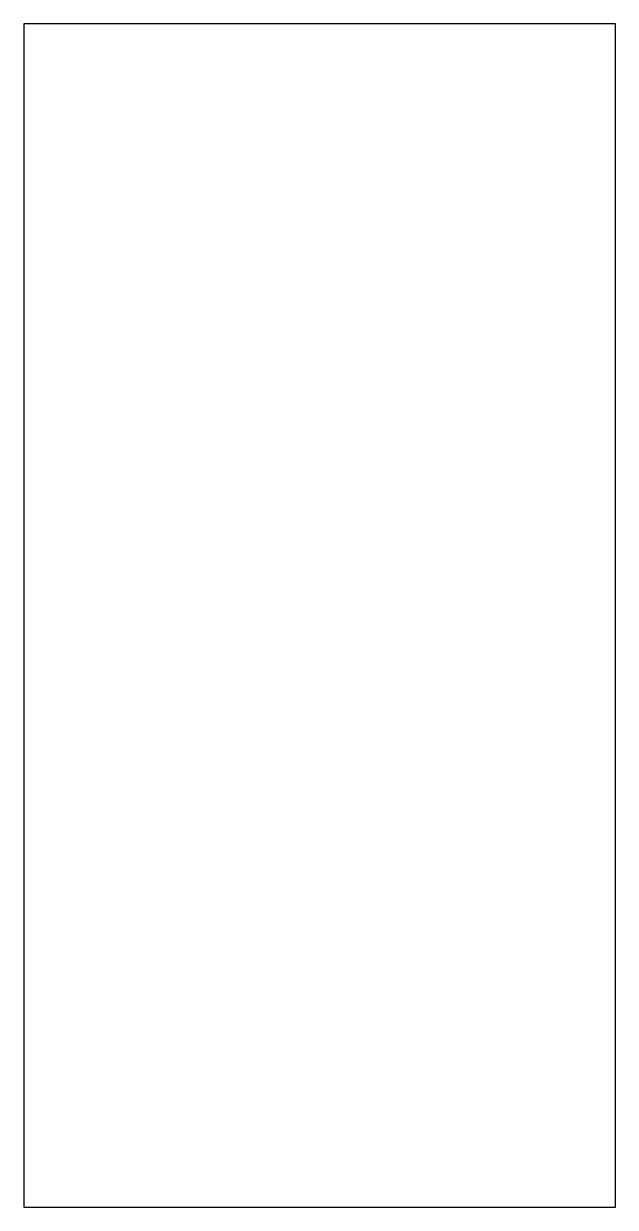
# Model space of a CAD drawing. Header units: millimetres. Extents: x -45 to -31.5, y -17 to 10.
import ezdxf

# ---------------------------------------------------------------- set-up
doc = ezdxf.new("R2010")
doc.units = ezdxf.units.MM
doc.layers.get('0').update_dxf_attribs({"linetype": 'CONTINUOUS'})

msp = doc.modelspace()

# ---------------------------------------------------------------- linework, layer by layer
msp.add_lwpolyline([(-31.5, 10), (-45, 10), (-45, -17), (-31.5, -17)], close=True)

doc.saveas('drawing.dxf')
